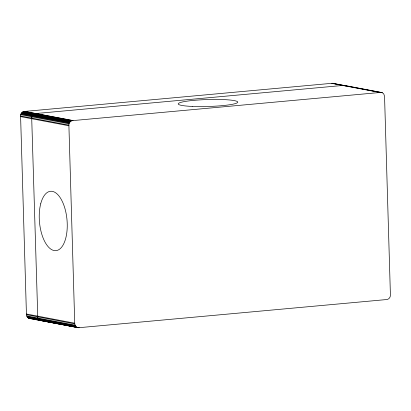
<?xml version="1.0" encoding="UTF-8"?>
<svg xmlns="http://www.w3.org/2000/svg" width="411" height="411" viewBox="0 0 411 411"><rect width="100%" height="100%" fill="white"/><g stroke="black" fill="none" stroke-linecap="round" stroke-linejoin="round"><path stroke-width="0.62" d="M26.448 314.667L20.607 116.621C20.149 114.114 22.096 111.258 24.788 111.412L332.314 83.274L382.374 92.747L383.746 93.898L384.552 96.287L390.393 294.379C390.851 296.881 388.904 299.737 386.212 299.588L78.645 327.726L29.176 318.412L27.254 317.056L26.448 314.667L74.751 323.873L75.557 326.262L77.479 327.618M74.751 323.873L68.909 125.781C68.452 123.279 70.394 120.423 73.091 120.572L380.653 92.429L382.374 92.747M31.652 118.08L32.037 116.118L69.218 123.192M31.827 116.745L31.709 118.733M33.137 114.525L32.022 116.143L20.92 114.032M21.583 112.912L32.685 115.023L33.625 114.135L70.81 121.214M72.5 120.582L35.315 113.508L33.61 114.166L22.507 112.049M34.149 113.857L35.906 113.493M342.831 85.483L344.639 85.467L381.819 92.542M30.933 318.427L29.176 318.412M35.891 113.523L342.882 85.452M343.416 85.385L345.702 85.971M40.283 320.523L41.465 320.652M332.314 83.274L345.137 85.704M331.728 83.366L380.067 92.526M24.788 111.412L73.091 120.572M24.198 111.422L35.3 113.534M23.042 111.746L71.344 120.906M22.014 112.439L70.317 121.605M32.7 114.993L69.88 122.072M21.213 113.446L69.51 122.606M20.709 114.659L69.007 123.819M20.55 115.969L68.853 125.129M20.607 116.621L68.909 125.781M26.468 314.009L74.766 323.21M26.679 315.941L74.982 325.147M26.931 316.527L75.228 325.728M27.254 317.056L75.557 326.262M27.655 317.518L75.958 326.724M28.112 317.903L76.415 327.11M77.972 327.392L79.236 327.634M28.626 318.206L41.449 320.637M42.097 320.77L78.645 327.726M38.357 319.167L39.749 320.333L76.929 327.413M333.48 83.382L334.035 83.587M39.728 320.318L40.299 320.539M38.377 319.183L37.786 318.052M37.802 318.068L31.724 118.707M192.194 106.423A29.808 3.478 -1.7 0 0 237.764 102.262A29.808 3.478 -1.7 0 0 193.997 100.351A29.808 3.478 -1.7 0 0 192.194 106.423M40.694 203.856A29.808 13.81 84.8 0 0 54.124 250.551A29.808 13.81 84.8 0 0 64.923 208.469A29.808 13.81 84.8 0 0 40.694 203.856"/></g></svg>
